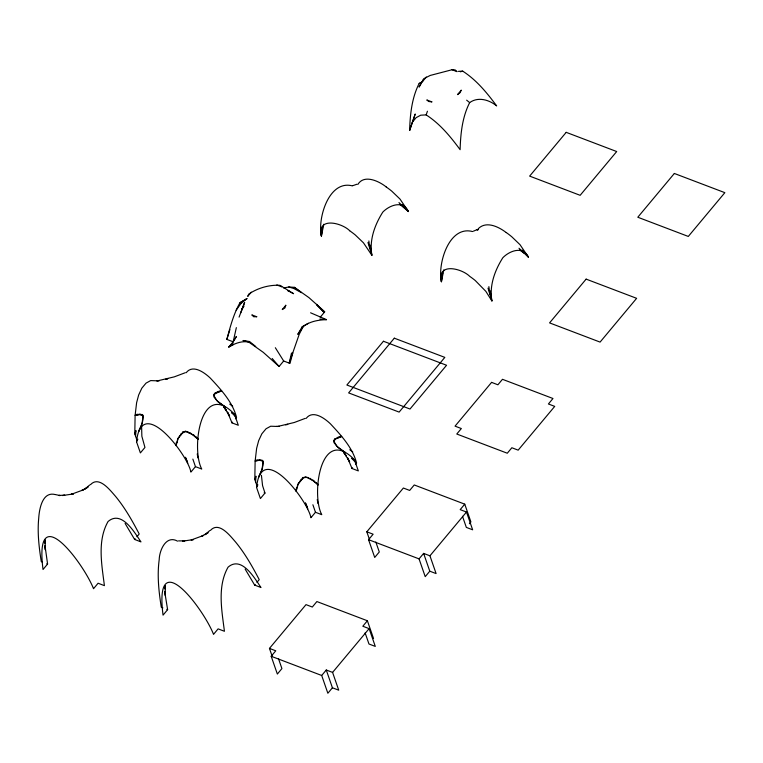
<?xml version="1.0" encoding="UTF-8"?>
<svg xmlns="http://www.w3.org/2000/svg" width="763" height="763" viewBox="0 0 763 763"><rect width="100%" height="100%" fill="white"/><g stroke="black" fill="none" stroke-linecap="round" stroke-linejoin="round"><path stroke-width="1.14" d="M192.858 459.107L195.452 466.641L201.766 469.045C191.017 449.617 200.364 378.801 234.46 414.156L238.314 425.268L232 422.874L227.479 412.068L229.606 416.102L223.521 406.488L226.43 410.427L224.227 407.49M312.878 504.744L315.472 512.278L321.786 514.682C311.046 495.254 320.384 424.438 354.49 459.803L358.333 470.905L352.02 468.511L347.499 457.705L349.635 461.739L343.541 452.125L346.45 456.064L344.247 453.136M137.102 440.594L134.793 433.928L135.108 415.434L136.615 402.683L138.656 395.005L141.823 388.176L146.038 383.121L150.692 380.584L157.55 380.832M257.121 486.231L254.813 479.565L255.128 461.071L256.635 448.32L258.676 440.642L261.843 433.813L266.058 428.758L270.712 426.221L277.57 426.469M45.112 540.719L44.988 543.266L45.151 539.861L45.294 549.77L45.007 545.679L47.583 564.029L43.024 569.513C33.83 497.161 83.386 562.884 93.525 588.712L98.084 583.228L104.407 585.641C101.775 564.63 97.101 540.833 108.05 521.52C121.498 509.856 134.431 532.25 140.955 541.873L134.631 539.46L125.103 523.437M165.132 586.365L165.008 588.912L165.17 585.498L165.313 595.407L167.612 609.666L163.044 615.15C153.859 542.798 203.406 608.521 213.545 634.349L218.113 628.865L224.427 631.278C221.795 610.266 217.121 586.47 228.07 567.157C241.518 555.493 254.451 577.887 260.975 587.51L254.661 585.097L245.133 569.074M141.594 425.983L141.861 436.255L144.951 447.442L140.382 452.907L136.539 441.796C141.374 393.47 188.28 455.749 190.884 472.116L195.452 466.641M409.617 130.473L415.148 114.183L409.617 130.473C410.122 114.45 411.791 97.912 419.173 83.415L421.929 82.022M135.556 436.15L135.957 430.599L134.793 433.928M255.586 481.787L255.977 476.236L254.813 479.565M323.779 224.236L321.404 236.12C316.769 216.387 341.862 222.815 349.673 230.703M443.799 269.873L441.424 281.757C436.789 262.024 461.892 268.452 469.703 276.349A39.867 18.169 39.9 0 1 475.282 280.546L485.85 291.361L491.916 300.975C489.159 285.715 494.767 270.512 502.807 257.77C509.503 250.808 523.084 245.572 528.463 257.198L518.983 248.233M261.423 475.339L262.567 485.63L264.971 493.079L260.402 498.554L256.559 487.433C261.404 439.106 308.309 501.386 310.903 517.753L315.472 512.278M236.349 327.632L233.173 341.795L228.595 347.279C234.518 343.436 241.575 340.746 248.709 342.043L263.245 352.325L279.096 366.488L283.664 360.994L275.338 347.728M291.514 353.031L289.187 363.112L299.249 334.223L303.111 326.688C309.692 321.385 318.295 319.907 326.526 319.64L310.579 312.792M292.801 352.926L289.978 363.417L283.664 360.994M232.601 342.492L236.416 336.454L233.173 341.795L226.849 339.411C230.216 326.85 233.535 314.079 239.992 302.692L247.193 298.581M226.849 339.411L229.901 329.606M412.278 122.309L416.131 117.645L420.756 115.184L426.145 114.898L427.433 111.236M240.641 313.002L244.627 302.377L239.086 317.122M357.914 184.36C364.142 174.117 379.02 181.136 386.212 186.945M458.372 71.36L462.693 71.131C476.494 79.972 487.004 92.876 496.656 105.904C489.264 99.781 478.048 96.472 469.665 102.614C462.273 117.101 460.585 133.639 460.108 149.672C450.485 136.625 439.946 123.73 426.145 114.898M320.994 230.931L322.596 227.479L321.404 236.12C317.351 219.019 328.662 179.534 352.477 185.895M441.014 276.568L442.616 273.116L441.424 281.757C437.371 264.656 448.682 225.18 472.497 231.532M242.472 308.118L241.594 309.978L244.026 306.116M136.539 441.796L137.845 439.164M256.559 487.433L257.875 484.801M283.664 288.004L288.786 286.983L293.812 288.5L294.394 287.336L308.929 297.618L324.78 311.771L320.202 317.236M423.055 79.886L419.068 87.077L422.244 81.422M302.262 326.65L297.799 334.356L303.111 326.688L302.262 326.65L308.395 323.264M477.667 230.264L478.468 228.9M236.129 310.217L241.07 303.378L246.63 298.829L239.992 302.692L241.07 303.378M90.511 484.677C98.98 475.473 110.053 490.151 115.537 496.36C124.989 507.843 132.342 520.852 139.209 533.995L136.93 536.732M210.531 530.314C219.01 521.11 230.073 535.788 235.557 541.997C245.009 553.48 252.372 566.489 259.229 579.632L256.95 582.369M186.191 372.697C192.877 364.008 204.551 372.63 210.35 378.143C221.041 389.645 232.496 401.863 236.568 417.399L235.424 418.763M306.211 418.334C312.906 409.655 324.571 418.267 330.379 423.78C341.061 435.272 352.516 447.509 356.598 463.036L355.453 464.4M426.307 77.006L422.683 81.355L423.656 78.77L430.189 75.451L452.03 69.748L455.082 69.9L457.047 71.655L452.03 69.748M251.275 292.162L247.727 296.406L248.7 294.146C257.598 288.061 269.158 284.675 279.945 285.324L281.7 286.821L276.807 284.961M232 422.874L232.572 422.187M352.02 468.511L352.592 467.824M272.153 656.18L269.453 648.407L306.011 604.63L312.315 607.033L316.883 601.559L367.385 620.758L373.546 638.536M369.511 539.584L366.812 531.801L403.369 488.034L409.683 490.428L414.252 484.963L464.753 504.162L470.905 521.94L469.379 523.761M278.457 658.583L281.919 668.579L277.351 674.053L271.199 656.275L275.767 650.801L269.453 648.407M375.825 541.978L379.287 551.983L374.719 557.448L368.558 539.679L373.126 534.205L366.812 531.801M332.42 687.778L327.852 693.252L321.7 675.474L326.268 670.009L332.582 672.403L338.734 690.181L332.42 687.778L326.268 670.009M367.385 620.758L362.816 626.232L369.13 628.636L375.291 646.404L368.977 644.01L365.124 632.899M429.788 571.182L425.22 576.656L419.059 558.878L423.627 553.404L429.941 555.807L436.102 573.585L429.788 571.182L423.627 553.404M464.753 504.162L460.184 509.636L466.489 512.04L472.65 529.808L466.336 527.405L462.492 516.303M332.582 672.403L369.13 628.636M429.941 555.807L466.489 512.04M134.631 539.46L135.213 538.783M478.706 228.28C486.689 220.803 498.945 226.964 506.241 232.581M254.661 585.097L255.233 584.42M89.719 484.963L84.846 489.112L88.05 487.061L81.879 490.399L83.453 489.836L71.15 494.367L73.467 493.928L62.576 495.53L64.76 495.235L58.97 495.378L60.105 495.597L55.766 494.634M209.749 530.6L204.875 534.749L208.07 532.698L201.899 536.036L203.473 535.473L191.17 540.004L193.487 539.565L182.595 541.167L184.78 540.872L178.532 540.9M233.001 343.579L229.167 346.602L233.163 344.657M476.999 229.863L477.819 229.32L473.346 231.218M249.52 341.528L248.709 342.043L242.968 340.508L249.52 341.528L255.739 346.507M185.237 372.735L174.288 376.855L158.275 380.67M305.257 418.372L294.308 422.492L278.295 426.317M356.979 184.217L353.031 185.59M460.366 71.798L462.693 71.131M419.173 83.415L421.147 82.871M165.638 379.259L167.755 378.734L167.078 378.906M285.667 424.896L287.785 424.371L287.098 424.543M157.111 380.747L159.286 380.699L156.539 380.756M276.559 426.393L279.306 426.336M288.786 286.983L294.394 287.336L301.452 292.677L293.812 288.5M319.888 319.058L326.526 319.64M55.346 494.596C42.499 491.105 39.314 508.807 38.732 518.039C37.292 532.603 39.008 547.243 41.278 561.635L42.07 561.94M289.043 290.999L287.737 290.598L293.574 293.698L281.223 286.087M46.801 563.733L47.583 564.029M166.82 609.379L167.612 609.666M368.558 539.679L419.059 558.878M162.881 607.873L161.298 607.281C158.799 591.544 157.044 575.474 159.209 559.594C159.419 550.342 166.038 534.71 177.56 541.148M271.199 656.275L321.7 675.474M264.179 492.774L264.971 493.079M354.49 459.803L351.667 458.325L355.262 462.025M234.46 414.156L231.637 412.688L235.233 416.388M349.759 449.75L352.744 451.925M229.739 404.113L232.715 406.288M519.88 249.94L524.133 253.287M399.86 204.303L408.443 211.561L399.993 199.048L391.791 191.17A39.867 18.169 39.9 0 0 386.212 186.973M466.651 100.172L469.665 102.614M398.963 202.596L404.113 207.641M316.788 305.086L324.218 312.458L316.74 304.351M522.073 250.035L528.463 257.198L520.013 244.685L511.811 236.807A39.867 18.226 39.9 0 0 506.25 232.534M402.044 204.398L408.443 211.561C403.064 199.935 389.483 205.171 382.788 212.124C374.747 224.866 369.139 240.078 371.896 255.328L363.455 242.806L355.243 234.928A39.867 18.112 39.9 0 0 349.664 230.76M272.191 358.486L279.096 366.488M307.05 506.642L305.41 502.874L307.823 508.864M187.03 460.995L185.38 457.237L187.803 463.227M487.996 288.128L491.916 300.975L490.104 290.674M367.966 242.491L371.896 255.328L370.084 245.037M317.255 499.527L317.942 503.561M197.236 453.89L197.913 457.924M488.873 286.592L489.865 294.327M368.853 240.955L369.845 248.681M215.099 393.059L213.926 396.941L218.18 401.987L225.257 406.965L216.768 400.556L213.468 394.862L214.327 394.9L214.241 393.87L221.709 390.942L220.621 390.465L220.45 391.381L219.41 390.933L219.219 391.781L218.228 391.362L218.037 392.163L217.093 391.82L216.95 392.64L215.099 393.059M335.129 438.696L333.946 442.578L338.2 447.623L345.277 452.602L336.788 446.193L333.488 440.499L334.356 440.537L334.261 439.507L341.729 436.579L340.641 436.102L340.479 437.018L339.43 436.57L339.239 437.418L338.247 436.999L338.066 437.8L337.122 437.466L336.969 438.277L335.129 438.696M178.504 437.342L176.034 445.64L175.748 444.2L176.539 443.971L176.31 442.55L177.083 442.254L177.626 439.087L182.119 433.47L185.447 431.057L192.572 434.738L198.189 439.383L197.655 438.01L196.921 438.21L196.349 436.894L195.586 437.018L193.449 434.624L192.572 434.738L189.958 432.659L188.919 432.907L187.879 431.81L182.567 431.868L182.119 433.47L180.907 433.785L180.631 435.244L179.582 435.597L179.439 436.989L178.504 437.342M298.533 482.989L296.063 491.277L295.767 489.836L296.569 489.608L296.33 488.186L297.103 487.891L297.646 484.724L302.138 479.107L305.467 476.694L312.601 480.375L318.219 485.02L317.675 483.647L316.941 483.856L316.378 482.531L315.615 482.664L313.469 480.261L312.601 480.375L309.978 478.296L308.939 478.544L307.899 477.457L302.587 477.504L302.138 479.107L300.927 479.422L300.651 480.881L299.611 481.234L299.458 482.626L298.533 482.989M143.053 416.14L142.052 423.503L138.647 431.429C141.365 426.488 143.787 420.594 142.786 414.881L142.242 415.32L139.467 414.633L135.108 415.434L135.69 414.49L136.281 415.196L136.835 414.309L137.397 414.948L137.922 414.109L138.446 414.71L139.972 413.966L141.365 414.9L141.88 414.385L143.053 416.14M263.073 461.787L262.081 469.14L258.667 477.066C261.385 472.125 263.807 466.231 262.815 460.518L262.262 460.966L259.496 460.27L255.128 461.071L255.71 460.127L256.301 460.833L256.854 459.946L257.417 460.585L257.942 459.746L258.466 460.347L259.992 459.603L261.394 460.547L261.9 460.032L263.073 461.787M285.791 305.295L284.952 307.937L282.253 309.54L285.791 305.295M461.167 90.263L460.118 92.628L457.533 94.612L461.167 90.263M383.436 341.252L346.879 385.019L410.008 409.025L446.565 365.258L383.436 341.252M394.318 338.181L348.624 392.897L399.125 412.096L444.819 357.38L394.318 338.181M566.194 132.342L529.646 176.11L580.147 195.318L616.695 151.541L566.194 132.342M491.591 382.377L455.044 426.145L461.348 428.548L456.779 434.023L507.281 453.222L511.849 447.747L518.163 450.151L554.72 406.383L548.406 403.98L552.975 398.505L502.474 379.306L497.905 384.781L491.591 382.377M586.127 279.124L549.579 322.892L600.08 342.101L636.628 298.323L586.127 279.124M674.349 173.468L637.801 217.236L688.302 236.444L724.85 192.667L674.349 173.468M256.721 316.74L253.707 316.75L251.819 314.881L256.721 316.74M431.82 101.87L428.692 101.498L426.803 99.963L431.82 101.87M165.342 595.436L165.037 591.315L165.313 595.407"/></g></svg>
